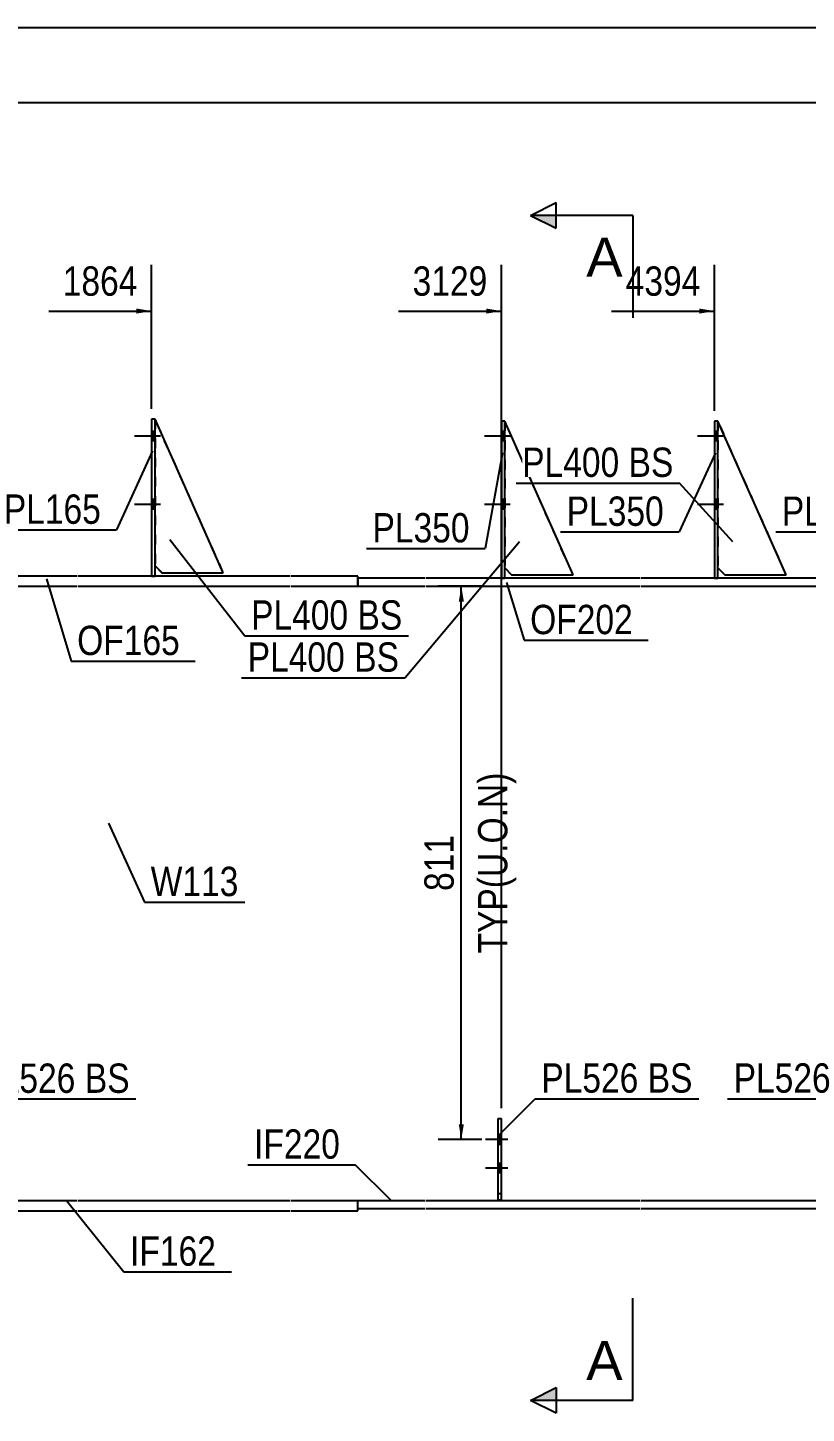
# Model space of a CAD drawing. Header units: millimetres. Extents: x -66 to 337, y -192 to 85.
# Drawn here: x 32.7 to 108.9, y -50.8 to 84.6 of the extents above; entities that cross this region are included whole.
import ezdxf

# ---------------------------------------------------------------- set-up
doc = ezdxf.new("R2010")
doc.units = ezdxf.units.MM
doc.linetypes.add('DXK_LINE_DOT1', pattern=[1.8814, 0.9407, -0.9407])
doc.linetypes.add('DXK_LINE_DOT2', pattern=[3.9198, 1.9599, -1.9599])
doc.styles.add('Arial', font='ARIAL.TTF', dxfattribs={"height": 0.2})
doc.styles.add('Arial Narrow', font='ARIALN.TTF', dxfattribs={"height": 0.2})

# ---------------------------------------------------------------- blocks, each defined once
blk = doc.blocks.new('Unknown-627020122-1200')
at = {"color": 5, "linetype": 'Continuous'}
blk.add_line((336.94, 84.57), (-63.06, 84.57), dxfattribs=at)
blk = doc.blocks.new('Part-627020122-1538 - 1220')
at = {"color": 2, "linetype": 'Continuous'}
for p, q in [((65.03, 30.8), (65.03, 30)), ((71.56, 30.8), (65.03, 30.8)), ((65.03, 30), (71.56, 30)), ((92.58, 30.8), (71.66, 30.8)), ((71.66, 30), (92.58, 30)), ((113.42, 30.8), (92.68, 30.8)), ((92.68, 30), (113.42, 30)), ((123.63, 30.8), (113.52, 30.8)), ((113.52, 30), (123.63, 30)), ((123.63, 30), (123.63, 30.8))]:
    blk.add_line(p, q, dxfattribs=at)
blk = doc.blocks.new('Part-627020122-1351 - 1220')
at = {"color": 7, "linetype": 'DXK_LINE_DOT1'}
for p, q in [((51.86, 31.33), (45.19, 46.33)), ((45.19, 32), (45.86, 31.33)), ((45.86, 31.33), (51.86, 31.33))]:
    blk.add_line(p, q, dxfattribs=at)
blk = doc.blocks.new('Part-627020122-1272 - 1220')
at = {"color": 2, "linetype": 'Continuous'}
for p, q in [((106.89, 31.13), (100.22, 46.13)), ((100.22, 31.8), (100.89, 31.13)), ((100.89, 31.13), (106.89, 31.13))]:
    blk.add_line(p, q, dxfattribs=at)
at = {"color": 7, "linetype": 'DXK_LINE_DOT1'}
blk.add_line((100.22, 46.13), (100.22, 31.8), dxfattribs=at)
blk = doc.blocks.new('Part-627020122-1302 - 1220')
at = {"color": 2, "linetype": 'Continuous'}
for p, q in [((86.05, 31.13), (79.38, 46.13)), ((79.38, 31.8), (80.05, 31.13)), ((80.05, 31.13), (86.05, 31.13))]:
    blk.add_line(p, q, dxfattribs=at)
at = {"color": 7, "linetype": 'DXK_LINE_DOT1'}
blk.add_line((79.38, 46.13), (79.38, 31.8), dxfattribs=at)
blk = doc.blocks.new('Part-627020122-1267 - 1220')
at = {"color": 2, "linetype": 'Continuous'}
for p, q in [((51.86, 31.33), (45.19, 46.33)), ((45.19, 32), (45.86, 31.33)), ((45.86, 31.33), (51.86, 31.33))]:
    blk.add_line(p, q, dxfattribs=at)
at = {"color": 7, "linetype": 'DXK_LINE_DOT1'}
blk.add_line((45.19, 46.33), (45.19, 32), dxfattribs=at)
blk = doc.blocks.new('Part-627020122-1356 - 1220')
at = {"color": 2, "linetype": 'Continuous'}
for p, q in [((78.73, -29.98), (78.73, -21.98)), ((78.73, -21.98), (79.06, -21.98)), ((79.06, -29.98), (79.06, -21.98)), ((79.06, -29.98), (78.73, -29.98))]:
    blk.add_line(p, q, dxfattribs=at)
at = {"color": 7, "linetype": 'DXK_LINE_DOT1'}
blk.add_line((78.73, -29.31), (79.06, -29.31), dxfattribs=at)
blk = doc.blocks.new('Part-627020122-1361 - 1220')
at = {"color": 7, "linetype": 'DXK_LINE_DOT1'}
for p, q in [((106.89, 31.13), (100.22, 46.13)), ((100.22, 31.8), (100.89, 31.13)), ((100.89, 31.13), (106.89, 31.13))]:
    blk.add_line(p, q, dxfattribs=at)
blk = doc.blocks.new('Part-627020122-1670 - 1220')
at = {"color": 2, "linetype": 'Continuous'}
for p, q in [((65.03, -30.8), (65.03, -30)), ((65.03, -30), (71.56, -30)), ((71.56, -30.8), (65.03, -30.8)), ((71.66, -30), (92.58, -30)), ((92.58, -30.8), (71.66, -30.8)), ((92.68, -30), (113.42, -30)), ((113.42, -30.8), (92.68, -30.8)), ((113.52, -30), (123.63, -30)), ((123.63, -30.8), (113.52, -30.8)), ((123.63, -30), (123.63, -30.8))]:
    blk.add_line(p, q, dxfattribs=at)
blk = doc.blocks.new('Part-627020122-1467 - 1220')
at = {"color": 7, "linetype": 'DXK_LINE_DOT1'}
for p, q in [((78.73, -29.98), (78.73, -21.98)), ((78.73, -21.98), (79.06, -21.98)), ((79.06, -29.98), (79.06, -21.98)), ((79.06, -29.98), (78.73, -29.98))]:
    blk.add_line(p, q, dxfattribs=at)
blk = doc.blocks.new('Part-627020122-1472 - 1220')
at = {"color": 7, "linetype": 'DXK_LINE_DOT1'}
for p, q in [((86.05, 31.13), (79.38, 46.13)), ((79.38, 31.8), (80.05, 31.13)), ((80.05, 31.13), (86.05, 31.13))]:
    blk.add_line(p, q, dxfattribs=at)
blk = doc.blocks.new('Part-627020122-1516 - 1220')
at = {"color": 2, "linetype": 'Continuous'}
for p, q in [((0, 31), (0, 30)), ((16.53, 31), (0, 31)), ((0, 30), (16.53, 30)), ((37.56, 31), (16.63, 31)), ((16.63, 30), (37.56, 30)), ((58.39, 31), (37.66, 31)), ((37.66, 30), (58.39, 30)), ((65.03, 31), (58.49, 31)), ((58.49, 30), (65.03, 30)), ((65.03, 30), (65.03, 31))]:
    blk.add_line(p, q, dxfattribs=at)
blk = doc.blocks.new('Bolt-627020122-1939 - 1220')
at = {"linetype": 'Continuous'}
for points in [[(45.19, 44.2), (45.19, 45.13), (44.86, 45.13), (44.86, 44.2)], [(45.19, 44.2), (45.19, 45.13), (44.86, 45.13), (44.86, 44.2)], [(45.19, 44.2), (45.19, 45.13), (44.86, 45.13), (44.86, 44.2)], [(45.19, 37.53), (45.19, 38.47), (44.86, 38.47), (44.86, 37.53)], [(45.19, 37.53), (45.19, 38.47), (44.86, 38.47), (44.86, 37.53)], [(45.19, 37.53), (45.19, 38.47), (44.86, 38.47), (44.86, 37.53)]]:
    blk.add_hatch(color=3, dxfattribs=at).paths.add_polyline_path(points)
at = {"color": 3, "linetype": 'Continuous'}
for p, q in [((45.72, 44.67), (43.19, 44.67)), ((45.72, 44.67), (43.19, 44.67)), ((45.72, 44.67), (43.19, 44.67)), ((45.19, 45.13), (44.86, 45.13)), ((45.19, 45.13), (44.86, 45.13)), ((45.19, 45.13), (44.86, 45.13)), ((45.19, 44.2), (44.86, 44.2)), ((45.19, 44.2), (44.86, 44.2)), ((45.19, 44.2), (44.86, 44.2)), ((45.73, 38), (43.19, 38)), ((45.73, 38), (43.19, 38)), ((45.73, 38), (43.19, 38)), ((45.19, 38.47), (44.86, 38.47)), ((45.19, 38.47), (44.86, 38.47)), ((45.19, 38.47), (44.86, 38.47)), ((45.19, 37.53), (44.86, 37.53)), ((45.19, 37.53), (44.86, 37.53)), ((45.19, 37.53), (44.86, 37.53))]:
    blk.add_line(p, q, dxfattribs=at)
blk = doc.blocks.new('Part-627020122-1648 - 1220')
at = {"color": 2, "linetype": 'Continuous'}
for p, q in [((0, -31), (0, -30)), ((0, -30), (16.53, -30)), ((0, -31), (16.53, -31)), ((16.63, -30), (37.56, -30)), ((16.63, -31), (37.56, -31)), ((37.66, -30), (58.39, -30)), ((37.66, -31), (58.39, -31)), ((58.49, -30), (65.03, -30)), ((58.49, -31), (65.03, -31)), ((65.03, -31), (65.03, -30))]:
    blk.add_line(p, q, dxfattribs=at)
blk = doc.blocks.new('Part-627020122-1861 - 1220')
at = {"color": 2, "linetype": 'Continuous'}
for p, q in [((45.19, 46.33), (44.86, 46.33)), ((44.86, 46.33), (44.86, 31)), ((45.19, 31), (45.19, 46.33))]:
    blk.add_line(p, q, dxfattribs=at)
at = {"color": 7, "linetype": 'DXK_LINE_DOT1'}
blk.add_line((44.86, 31), (45.19, 31), dxfattribs=at)
blk = doc.blocks.new('Part-627020122-1866 - 1220')
at = {"color": 2, "linetype": 'Continuous'}
for p, q in [((79.38, 46.13), (79.05, 46.13)), ((79.05, 46.13), (79.05, 30.8)), ((79.38, 30.8), (79.38, 46.13))]:
    blk.add_line(p, q, dxfattribs=at)
at = {"color": 7, "linetype": 'DXK_LINE_DOT1'}
blk.add_line((79.05, 30.8), (79.38, 30.8), dxfattribs=at)
blk = doc.blocks.new('Part-627020122-1871 - 1220')
at = {"color": 2, "linetype": 'Continuous'}
for p, q in [((100.22, 46.13), (99.88, 46.13)), ((99.88, 46.13), (99.89, 30.8)), ((100.22, 30.8), (100.22, 46.13))]:
    blk.add_line(p, q, dxfattribs=at)
at = {"color": 7, "linetype": 'DXK_LINE_DOT1'}
blk.add_line((99.89, 30.8), (100.22, 30.8), dxfattribs=at)
blk = doc.blocks.new('Part-627020122-1931 - 1220')
at = {"color": 7, "linetype": 'DXK_LINE_DOT1'}
for p, q in [((0, 30), (0, -30)), ((0, 30), (16.53, 30)), ((16.63, 30), (37.56, 30)), ((37.66, 30), (58.39, 30)), ((58.49, 30), (71.56, 30)), ((71.66, 30), (92.58, 30)), ((92.68, 30), (113.42, 30)), ((113.52, 30), (134.44, 30)), ((134.54, 30), (141.08, 30)), ((141.08, 30), (141.08, -30)), ((0, -30), (16.53, -30)), ((16.63, -30), (37.56, -30)), ((37.66, -30), (58.39, -30)), ((58.49, -30), (71.56, -30)), ((71.66, -30), (92.58, -30)), ((92.68, -30), (113.42, -30)), ((113.52, -30), (134.44, -30)), ((134.54, -30), (141.08, -30))]:
    blk.add_line(p, q, dxfattribs=at)
blk = doc.blocks.new('Bolt-627020122-1940 - 1220')
at = {"linetype": 'Continuous'}
for points in [[(79.38, 44.2), (79.38, 45.13), (79.05, 45.13), (79.05, 44.2)], [(79.38, 44.2), (79.38, 45.13), (79.05, 45.13), (79.05, 44.2)], [(79.38, 44.2), (79.38, 45.13), (79.05, 45.13), (79.05, 44.2)], [(79.38, 37.53), (79.38, 38.47), (79.05, 38.47), (79.05, 37.53)], [(79.38, 37.53), (79.38, 38.47), (79.05, 38.47), (79.05, 37.53)], [(79.38, 37.53), (79.38, 38.47), (79.05, 38.47), (79.05, 37.53)]]:
    blk.add_hatch(color=3, dxfattribs=at).paths.add_polyline_path(points)
at = {"color": 3, "linetype": 'Continuous'}
for p, q in [((79.92, 44.67), (77.38, 44.67)), ((79.92, 44.67), (77.38, 44.67)), ((79.92, 44.67), (77.38, 44.67)), ((79.38, 45.13), (79.05, 45.13)), ((79.38, 45.13), (79.05, 45.13)), ((79.38, 45.13), (79.05, 45.13)), ((79.38, 44.2), (79.05, 44.2)), ((79.38, 44.2), (79.05, 44.2)), ((79.38, 44.2), (79.05, 44.2)), ((79.92, 38), (77.38, 38)), ((79.92, 38), (77.38, 38)), ((79.92, 38), (77.38, 38)), ((79.38, 38.47), (79.05, 38.47)), ((79.38, 38.47), (79.05, 38.47)), ((79.38, 38.47), (79.05, 38.47)), ((79.38, 37.53), (79.05, 37.53)), ((79.38, 37.53), (79.05, 37.53)), ((79.38, 37.53), (79.05, 37.53))]:
    blk.add_line(p, q, dxfattribs=at)
blk = doc.blocks.new('Bolt-627020122-1941 - 1220')
at = {"linetype": 'Continuous'}
for points in [[(100.22, 44.2), (100.22, 45.13), (99.88, 45.13), (99.88, 44.2)], [(100.22, 44.2), (100.22, 45.13), (99.88, 45.13), (99.88, 44.2)], [(100.22, 44.2), (100.22, 45.13), (99.88, 45.13), (99.88, 44.2)], [(100.22, 37.53), (100.22, 38.47), (99.89, 38.47), (99.89, 37.53)], [(100.22, 37.53), (100.22, 38.47), (99.89, 38.47), (99.89, 37.53)], [(100.22, 37.53), (100.22, 38.47), (99.89, 38.47), (99.89, 37.53)]]:
    blk.add_hatch(color=3, dxfattribs=at).paths.add_polyline_path(points)
at = {"color": 3, "linetype": 'Continuous'}
for p, q in [((100.75, 44.67), (98.22, 44.67)), ((100.75, 44.67), (98.22, 44.67)), ((100.75, 44.67), (98.22, 44.67)), ((100.22, 45.13), (99.88, 45.13)), ((100.22, 45.13), (99.88, 45.13)), ((100.22, 45.13), (99.88, 45.13)), ((100.22, 44.2), (99.88, 44.2)), ((100.22, 44.2), (99.88, 44.2)), ((100.22, 44.2), (99.88, 44.2)), ((100.75, 38), (98.22, 38)), ((100.75, 38), (98.22, 38)), ((100.75, 38), (98.22, 38)), ((100.22, 38.47), (99.89, 38.47)), ((100.22, 38.47), (99.89, 38.47)), ((100.22, 38.47), (99.89, 38.47)), ((100.22, 37.53), (99.89, 37.53)), ((100.22, 37.53), (99.89, 37.53)), ((100.22, 37.53), (99.89, 37.53))]:
    blk.add_line(p, q, dxfattribs=at)
blk = doc.blocks.new('Bolt-627020122-1944 - 1220')
at = {"color": 3, "linetype": 'DXK_LINE_DOT2'}
for p, q in [((79.69, -24.04), (77.49, -24.04)), ((79.06, -23.57), (78.73, -23.57)), ((79.06, -24.51), (78.73, -24.51)), ((79.69, -26.85), (77.49, -26.85)), ((79.06, -26.38), (78.73, -26.38)), ((79.06, -27.31), (78.73, -27.31))]:
    blk.add_line(p, q, dxfattribs=at)
blk = doc.blocks.new('Bolt-627020122-1949 - 1220')
at = {"linetype": 'Continuous'}
for points in [[(79.06, -24.51), (79.06, -23.57), (78.73, -23.57), (78.73, -24.51)], [(79.06, -27.31), (79.06, -26.38), (78.73, -26.38), (78.73, -27.31)]]:
    blk.add_hatch(color=3, dxfattribs=at).paths.add_polyline_path(points)
at = {"color": 3, "linetype": 'Continuous'}
for p, q in [((79.69, -24.04), (77.49, -24.04)), ((79.06, -23.57), (78.73, -23.57)), ((79.06, -24.51), (78.73, -24.51)), ((79.69, -26.85), (77.49, -26.85)), ((79.06, -26.38), (78.73, -26.38)), ((79.06, -27.31), (78.73, -27.31))]:
    blk.add_line(p, q, dxfattribs=at)
blk = doc.blocks.new('StraightDimension-627020122-2266 - 1220')
at = {"color": 7, "linetype": 'Continuous'}
blk.add_line((-1.33, 77.25), (285.2, 77.25), dxfattribs=at)
blk = doc.blocks.new('StraightDimension-627020122-2014 - 1220')
at = {"linetype": 'Continuous'}
for points in [[(74.88, 28.5), (75.13, 30), (75.38, 28.5)], [(75.38, -22.54), (75.13, -24.04), (74.88, -22.54)]]:
    blk.add_hatch(color=7, dxfattribs=at).paths.add_polyline_path(points)
at = {"color": 7, "linetype": 'Continuous'}
for p, q in [((77.13, 30), (72.88, 30)), ((75.13, -24.04), (75.13, 30)), ((77.13, -24.04), (72.88, -24.04))]:
    blk.add_line(p, q, dxfattribs=at)
at = {"color": 0, "linetype": 'Continuous'}
blk.add_wipeout([(80.23, 12.43), (76.03, 12.43), (76.03, -6.47), (80.23, -6.47)], dxfattribs=at)
at = {"color": 3, "linetype": 'Continuous', "style": 'Arial Narrow'}
blk.add_text('TYP(U.O.N)', height=2.863, rotation=90.0002, dxfattribs=at).set_placement((79.63, -5.87))
at = {"color": 0}
blk.add_wipeout([(74.98, 6.32), (70.78, 6.32), (70.78, -0.36), (74.98, -0.36)], dxfattribs=at)
at = {"color": 3, "style": 'Arial Narrow'}
blk.add_text('811', height=2.863, rotation=90.0002, dxfattribs=at).set_placement((74.38, 0.24))
blk = doc.blocks.new('StraightDimension-627020122-5488 - 1220')
at = {"linetype": 'Continuous'}
blk.add_hatch(color=7, dxfattribs=at).paths.add_polyline_path([(98.38, 57.14), (99.88, 56.89), (98.38, 56.64)])
at = {"color": 7, "linetype": 'Continuous'}
for p, q in [((99.88, 47.13), (99.88, 61.39)), ((89.82, 56.89), (99.88, 56.89))]:
    blk.add_line(p, q, dxfattribs=at)
at = {"color": 0}
blk.add_wipeout([(99.11, 57.79), (99.11, 61.99), (90.6, 61.99), (90.6, 57.79)], dxfattribs=at)
at = {"color": 3, "style": 'Arial Narrow'}
blk.add_text('4394', height=2.863, dxfattribs=at).set_placement((91.2, 58.39))
blk = doc.blocks.new('StraightDimension-627020122-5489 - 1220')
at = {"linetype": 'Continuous'}
blk.add_hatch(color=7, dxfattribs=at).paths.add_polyline_path([(77.56, 57.14), (79.06, 56.89), (77.56, 56.64)])
at = {"color": 7, "linetype": 'Continuous'}
for p, q in [((79.06, -20.98), (79.06, 61.39)), ((69, 56.89), (79.06, 56.89))]:
    blk.add_line(p, q, dxfattribs=at)
at = {"color": 0}
blk.add_wipeout([(78.28, 57.79), (78.28, 61.99), (69.77, 61.99), (69.77, 57.79)], dxfattribs=at)
at = {"color": 3, "style": 'Arial Narrow'}
blk.add_text('3129', height=2.863, dxfattribs=at).set_placement((70.37, 58.39))
blk = doc.blocks.new('StraightDimension-627020122-5490 - 1220')
at = {"linetype": 'Continuous'}
blk.add_hatch(color=7, dxfattribs=at).paths.add_polyline_path([(43.36, 57.14), (44.86, 56.89), (43.36, 56.64)])
at = {"color": 7, "linetype": 'Continuous'}
for p, q in [((44.86, 47.33), (44.86, 61.39)), ((34.8, 56.89), (44.86, 56.89))]:
    blk.add_line(p, q, dxfattribs=at)
at = {"color": 0}
blk.add_wipeout([(44.08, 57.79), (44.08, 61.99), (35.57, 61.99), (35.57, 57.79)], dxfattribs=at)
at = {"color": 3, "style": 'Arial Narrow'}
blk.add_text('1864', height=2.863, dxfattribs=at).set_placement((36.17, 58.39))
blk = doc.blocks.new('Mark-627020122-1666 - 1220')
at = {"color": 7, "linetype": 'Continuous'}
blk.add_line((68.31, -30.04), (64.77, -26.51), dxfattribs=at)
at = {"color": 0}
blk.add_wipeout([(63.27, -25.91), (63.27, -22.91), (54.87, -22.91), (54.87, -25.91)], dxfattribs=at)
blk.add_wipeout([(63.27, -25.91), (63.27, -22.91), (54.87, -22.91), (54.87, -25.91)], dxfattribs=at)
at = {"color": 7, "linetype": 'Continuous'}
blk.add_line((54.27, -26.51), (64.77, -26.51), dxfattribs=at)
at = {"color": 3, "style": 'Arial Narrow'}
blk.add_text('IF220', height=2.863, dxfattribs=at).set_placement((54.87, -25.91))
blk = doc.blocks.new('Mark-627020122-1862 - 1220')
at = {"color": 7, "linetype": 'Continuous'}
blk.add_line((79.14, 43.05), (77.46, 33.69), dxfattribs=at)
at = {"color": 0}
blk.add_wipeout([(75.96, 34.29), (75.96, 37.29), (66.45, 37.29), (66.45, 34.29)], dxfattribs=at)
blk.add_wipeout([(75.96, 34.29), (75.96, 37.29), (66.45, 37.29), (66.45, 34.29)], dxfattribs=at)
at = {"color": 7, "linetype": 'Continuous'}
blk.add_line((65.85, 33.69), (77.46, 33.69), dxfattribs=at)
at = {"color": 3, "style": 'Arial Narrow'}
blk.add_text('PL350', height=2.863, dxfattribs=at).set_placement((66.45, 34.29))
blk = doc.blocks.new('Mark-627020122-1512 - 1220')
at = {"color": 0}
blk.add_wipeout([(47.63, 23.29), (47.63, 26.29), (37.58, 26.29), (37.58, 23.29)], dxfattribs=at)
blk.add_wipeout([(47.63, 23.29), (47.63, 26.29), (37.58, 26.29), (37.58, 23.29)], dxfattribs=at)
at = {"color": 7, "linetype": 'Continuous'}
for p, q in [((34.58, 30.72), (36.98, 22.69)), ((36.98, 22.69), (49.13, 22.69))]:
    blk.add_line(p, q, dxfattribs=at)
at = {"color": 3, "style": 'Arial Narrow'}
blk.add_text('OF165', height=2.863, dxfattribs=at).set_placement((37.58, 23.29))
blk = doc.blocks.new('Mark-627020122-1534 - 1220')
at = {"color": 0}
blk.add_wipeout([(91.91, 25.33), (91.91, 28.33), (81.86, 28.33), (81.86, 25.33)], dxfattribs=at)
blk.add_wipeout([(91.91, 25.33), (91.91, 28.33), (81.86, 28.33), (81.86, 25.33)], dxfattribs=at)
at = {"color": 7, "linetype": 'Continuous'}
for p, q in [((79.55, 30.39), (81.26, 24.73)), ((81.26, 24.73), (93.41, 24.73))]:
    blk.add_line(p, q, dxfattribs=at)
at = {"color": 3, "style": 'Arial Narrow'}
blk.add_text('OF202', height=2.863, dxfattribs=at).set_placement((81.86, 25.33))
blk = doc.blocks.new('Mark-627020122-1644 - 1220')
at = {"color": 0}
blk.add_wipeout([(51.16, -36.37), (51.16, -33.37), (42.75, -33.37), (42.75, -36.37)], dxfattribs=at)
blk.add_wipeout([(51.16, -36.37), (51.16, -33.37), (42.75, -33.37), (42.75, -36.37)], dxfattribs=at)
at = {"color": 7, "linetype": 'Continuous'}
for p, q in [((36.53, -30), (42.15, -36.97)), ((42.15, -36.97), (52.66, -36.97))]:
    blk.add_line(p, q, dxfattribs=at)
at = {"color": 3, "style": 'Arial Narrow'}
blk.add_text('IF162', height=2.863, dxfattribs=at).set_placement((42.75, -36.37))
blk = doc.blocks.new('Mark-627020122-1810 - 1220')
at = {"color": 7, "linetype": 'Continuous'}
blk.add_line((121, 43.05), (117.46, 35.31), dxfattribs=at)
at = {"color": 0}
blk.add_wipeout([(115.96, 35.91), (115.96, 38.91), (106.46, 38.91), (106.46, 35.91)], dxfattribs=at)
blk.add_wipeout([(115.96, 35.91), (115.96, 38.91), (106.46, 38.91), (106.46, 35.91)], dxfattribs=at)
at = {"color": 7, "linetype": 'Continuous'}
blk.add_line((105.86, 35.31), (117.46, 35.31), dxfattribs=at)
at = {"color": 3, "style": 'Arial Narrow'}
blk.add_text('PL350', height=2.863, dxfattribs=at).set_placement((106.46, 35.91))
blk = doc.blocks.new('MarkSet-627020122-2622 - 1220')
at = {"color": 0}
for points in [[(90.58, 40.69), (90.58, 43.69), (81.08, 43.69), (81.08, 40.69)], [(95.86, 40.69), (95.86, 43.69), (91.48, 43.69), (91.48, 40.69)]]:
    blk.add_wipeout(points, dxfattribs=at)
for points in [[(90.58, 40.69), (90.58, 43.69), (81.08, 43.69), (81.08, 40.69)], [(95.86, 40.69), (95.86, 43.69), (91.48, 43.69), (91.48, 40.69)]]:
    blk.add_wipeout(points, dxfattribs=at)
at = {"color": 7, "linetype": 'Continuous'}
for p in [(80.48, 40.09), (101.66, 34.36)]:
    blk.add_line(p, (96.46, 40.09), dxfattribs=at)
at = {"color": 3, "style": 'Arial Narrow'}
for s, p in [('PL400', (81.08, 40.69)), ('BS', (91.48, 40.69))]:
    blk.add_text(s, height=2.863, dxfattribs=at).set_placement(p)
blk = doc.blocks.new('Mark-627020122-1857 - 1220')
at = {"color": 7, "linetype": 'Continuous'}
blk.add_line((44.94, 43.25), (41.41, 35.51), dxfattribs=at)
at = {"color": 0}
blk.add_wipeout([(39.91, 36.11), (39.91, 39.11), (30.41, 39.11), (30.41, 36.11)], dxfattribs=at)
blk.add_wipeout([(39.91, 36.11), (39.91, 39.11), (30.41, 39.11), (30.41, 36.11)], dxfattribs=at)
at = {"color": 7, "linetype": 'Continuous'}
blk.add_line((29.81, 35.51), (41.41, 35.51), dxfattribs=at)
at = {"color": 3, "style": 'Arial Narrow'}
blk.add_text('PL165', height=2.863, dxfattribs=at).set_placement((30.41, 36.11))
blk = doc.blocks.new('Mark-627020122-1867 - 1220')
at = {"color": 7, "linetype": 'Continuous'}
blk.add_line((99.97, 43.05), (96.44, 35.31), dxfattribs=at)
at = {"color": 0}
blk.add_wipeout([(94.94, 35.91), (94.94, 38.91), (85.43, 38.91), (85.43, 35.91)], dxfattribs=at)
blk.add_wipeout([(94.94, 35.91), (94.94, 38.91), (85.43, 38.91), (85.43, 35.91)], dxfattribs=at)
at = {"color": 7, "linetype": 'Continuous'}
blk.add_line((84.83, 35.31), (96.44, 35.31), dxfattribs=at)
at = {"color": 3, "style": 'Arial Narrow'}
blk.add_text('PL350', height=2.863, dxfattribs=at).set_placement((85.43, 35.91))
blk = doc.blocks.new('SectionMark-627020122-2432 - 1220')
at = {"linetype": 'Continuous'}
for points in [[(84.4, 66.24), (84.4, 64.99), (81.9, 66.24)], [(84.4, -48.28), (84.4, -49.53), (81.9, -49.53)]]:
    blk.add_hatch(color=30, dxfattribs=at).paths.add_polyline_path(points)
at = {"color": 30, "linetype": 'Continuous'}
for p, q in [((81.9, 66.24), (84.4, 67.49)), ((84.4, 64.99), (84.4, 67.49)), ((91.9, 66.24), (81.9, 66.24)), ((81.9, 66.24), (84.4, 64.99)), ((91.9, 66.24), (91.9, 56.24)), ((91.9, -49.53), (91.9, -39.53)), ((81.9, -49.53), (84.4, -48.28)), ((84.4, -48.28), (84.4, -50.78)), ((91.9, -49.53), (81.9, -49.53)), ((84.4, -50.78), (81.9, -49.53))]:
    blk.add_line(p, q, dxfattribs=at)
at = {"color": 0, "linetype": 'Continuous'}
for points in [[(90.9, 60.24), (90.9, 64.24), (87.34, 64.24), (87.34, 60.24)], [(90.9, -47.53), (90.9, -43.53), (87.34, -43.53), (87.34, -47.53)]]:
    blk.add_wipeout(points, dxfattribs=at)
at = {"color": 96, "linetype": 'Continuous', "style": 'Arial'}
for p in [(87.34, 60.24), (87.34, -47.53)]:
    blk.add_text('A', height=3.82, dxfattribs=at).set_placement(p)
blk = doc.blocks.new('MarkSet-627020122-2456 - 1220')
at = {"color": 0}
for points in [[(64.08, 25.77), (64.08, 28.77), (54.58, 28.77), (54.58, 25.77)], [(69.37, 25.77), (69.37, 28.77), (64.98, 28.77), (64.98, 25.77)]]:
    blk.add_wipeout(points, dxfattribs=at)
for points in [[(64.08, 25.77), (64.08, 28.77), (54.58, 28.77), (54.58, 25.77)], [(69.37, 25.77), (69.37, 28.77), (64.98, 28.77), (64.98, 25.77)]]:
    blk.add_wipeout(points, dxfattribs=at)
at = {"color": 7, "linetype": 'Continuous'}
for p, q in [((46.64, 34.56), (53.98, 25.17)), ((53.98, 25.17), (69.97, 25.17))]:
    blk.add_line(p, q, dxfattribs=at)
at = {"color": 3, "style": 'Arial Narrow'}
for s, p in [('PL400', (54.58, 25.77)), ('BS', (64.98, 25.77))]:
    blk.add_text(s, height=2.863, dxfattribs=at).set_placement(p)
blk = doc.blocks.new('MarkSet-627020122-2462 - 1220')
at = {"color": 0}
for points in [[(63.76, 21.66), (63.76, 24.66), (54.25, 24.66), (54.25, 21.66)], [(69.04, 21.66), (69.04, 24.66), (64.66, 24.66), (64.66, 21.66)]]:
    blk.add_wipeout(points, dxfattribs=at)
for points in [[(63.76, 21.66), (63.76, 24.66), (54.25, 24.66), (54.25, 21.66)], [(69.04, 21.66), (69.04, 24.66), (64.66, 24.66), (64.66, 21.66)]]:
    blk.add_wipeout(points, dxfattribs=at)
at = {"color": 7, "linetype": 'Continuous'}
for p in [(80.83, 34.36), (53.65, 21.06)]:
    blk.add_line(p, (69.64, 21.06), dxfattribs=at)
at = {"color": 3, "style": 'Arial Narrow'}
for s, p in [('PL400', (54.25, 21.66)), ('BS', (64.66, 21.66))]:
    blk.add_text(s, height=2.863, dxfattribs=at).set_placement(p)
blk = doc.blocks.new('MarkSet-627020122-2519 - 1220')
at = {"color": 0}
for points in [[(111.25, -19.46), (111.25, -16.46), (101.75, -16.46), (101.75, -19.46)], [(116.54, -19.46), (116.54, -16.46), (112.15, -16.46), (112.15, -19.46)]]:
    blk.add_wipeout(points, dxfattribs=at)
for points in [[(111.25, -19.46), (111.25, -16.46), (101.75, -16.46), (101.75, -19.46)], [(116.54, -19.46), (116.54, -16.46), (112.15, -16.46), (112.15, -19.46)]]:
    blk.add_wipeout(points, dxfattribs=at)
at = {"color": 7, "linetype": 'Continuous'}
for p in [(101.15, -20.06), (120.67, -23.6)]:
    blk.add_line(p, (117.14, -20.06), dxfattribs=at)
at = {"color": 3, "style": 'Arial Narrow'}
for s, p in [('PL526', (101.75, -19.46)), ('BS', (112.15, -19.46))]:
    blk.add_text(s, height=2.863, dxfattribs=at).set_placement(p)
blk = doc.blocks.new('MarkSet-627020122-2525 - 1220')
at = {"color": 0}
for points in [[(92.45, -19.46), (92.45, -16.46), (82.95, -16.46), (82.95, -19.46)], [(97.74, -19.46), (97.74, -16.46), (93.35, -16.46), (93.35, -19.46)]]:
    blk.add_wipeout(points, dxfattribs=at)
for points in [[(92.45, -19.46), (92.45, -16.46), (82.95, -16.46), (82.95, -19.46)], [(97.74, -19.46), (97.74, -16.46), (93.35, -16.46), (93.35, -19.46)]]:
    blk.add_wipeout(points, dxfattribs=at)
at = {"color": 7, "linetype": 'Continuous'}
for p, q in [((78.81, -23.6), (82.35, -20.06)), ((82.35, -20.06), (98.34, -20.06))]:
    blk.add_line(p, q, dxfattribs=at)
at = {"color": 3, "style": 'Arial Narrow'}
for s, p in [('PL526', (82.95, -19.46)), ('BS', (93.35, -19.46))]:
    blk.add_text(s, height=2.863, dxfattribs=at).set_placement(p)
blk = doc.blocks.new('MarkSet-627020122-2531 - 1220')
at = {"color": 0}
for points in [[(37.43, -19.48), (37.43, -16.48), (27.92, -16.48), (27.92, -19.48)], [(42.71, -19.48), (42.71, -16.48), (38.33, -16.48), (38.33, -19.48)]]:
    blk.add_wipeout(points, dxfattribs=at)
for points in [[(37.43, -19.48), (37.43, -16.48), (27.92, -16.48), (27.92, -19.48)], [(42.71, -19.48), (42.71, -16.48), (38.33, -16.48), (38.33, -19.48)]]:
    blk.add_wipeout(points, dxfattribs=at)
at = {"color": 7, "linetype": 'Continuous'}
for p, q in [((23.79, -23.61), (27.32, -20.08)), ((27.32, -20.08), (43.31, -20.08))]:
    blk.add_line(p, q, dxfattribs=at)
at = {"color": 3, "style": 'Arial Narrow'}
for s, p in [('PL526', (27.92, -19.48)), ('BS', (38.33, -19.48))]:
    blk.add_text(s, height=2.863, dxfattribs=at).set_placement(p)
blk = doc.blocks.new('Mark-627020122-4465 - 1220')
at = {"color": 0}
blk.add_wipeout([(53.36, -0.26), (53.36, 2.74), (44.77, 2.74), (44.77, -0.26)], dxfattribs=at)
blk.add_wipeout([(53.36, -0.26), (53.36, 2.74), (44.77, 2.74), (44.77, -0.26)], dxfattribs=at)
at = {"color": 7, "linetype": 'Continuous'}
for p, q in [((40.64, 6.87), (44.17, -0.86)), ((44.17, -0.86), (53.96, -0.86))]:
    blk.add_line(p, q, dxfattribs=at)
at = {"color": 3, "style": 'Arial Narrow'}
blk.add_text('W113', height=2.863, dxfattribs=at).set_placement((44.77, -0.26))

msp = doc.modelspace()

# ---------------------------------------------------------------- block references
for name in ['Unknown-627020122-1200', 'Part-627020122-1861 - 1220', 'Part-627020122-1351 - 1220', 'Part-627020122-1267 - 1220', 'Part-627020122-1866 - 1220', 'Part-627020122-1302 - 1220', 'Part-627020122-1472 - 1220', 'Part-627020122-1871 - 1220', 'Part-627020122-1272 - 1220', 'Part-627020122-1361 - 1220', 'Bolt-627020122-1939 - 1220', 'Bolt-627020122-1940 - 1220', 'Bolt-627020122-1941 - 1220', 'Part-627020122-1516 - 1220', 'Part-627020122-1931 - 1220', 'Part-627020122-1538 - 1220', 'Part-627020122-1356 - 1220', 'Part-627020122-1467 - 1220', 'Bolt-627020122-1944 - 1220', 'Bolt-627020122-1949 - 1220', 'Part-627020122-1648 - 1220', 'Part-627020122-1670 - 1220']:
    msp.add_blockref(name, (0, 0))

# ---------------------------------------------------------------- next in the draw order: block references
for name in ['StraightDimension-627020122-2266 - 1220', 'Mark-627020122-1512 - 1220', 'StraightDimension-627020122-2014 - 1220', 'Mark-627020122-4465 - 1220', 'MarkSet-627020122-2531 - 1220', 'MarkSet-627020122-2519 - 1220', 'Mark-627020122-1666 - 1220', 'Mark-627020122-1644 - 1220']:
    msp.add_blockref(name, (0, 0))

# ---------------------------------------------------------------- next in the draw order: block references
for name in ['StraightDimension-627020122-5490 - 1220', 'StraightDimension-627020122-5489 - 1220', 'StraightDimension-627020122-5488 - 1220', 'MarkSet-627020122-2622 - 1220', 'Mark-627020122-1857 - 1220', 'Mark-627020122-1810 - 1220']:
    msp.add_blockref(name, (0, 0))

# ---------------------------------------------------------------- next in the draw order: block references
for name in ['Mark-627020122-1862 - 1220', 'Mark-627020122-1867 - 1220', 'Mark-627020122-1534 - 1220']:
    msp.add_blockref(name, (0, 0))

# ---------------------------------------------------------------- next in the draw order: block references
for name in ['SectionMark-627020122-2432 - 1220', 'MarkSet-627020122-2456 - 1220']:
    msp.add_blockref(name, (0, 0))

# ---------------------------------------------------------------- next in the draw order: block references
for name in ['MarkSet-627020122-2462 - 1220', 'MarkSet-627020122-2525 - 1220']:
    msp.add_blockref(name, (0, 0))

doc.saveas('drawing.dxf')
